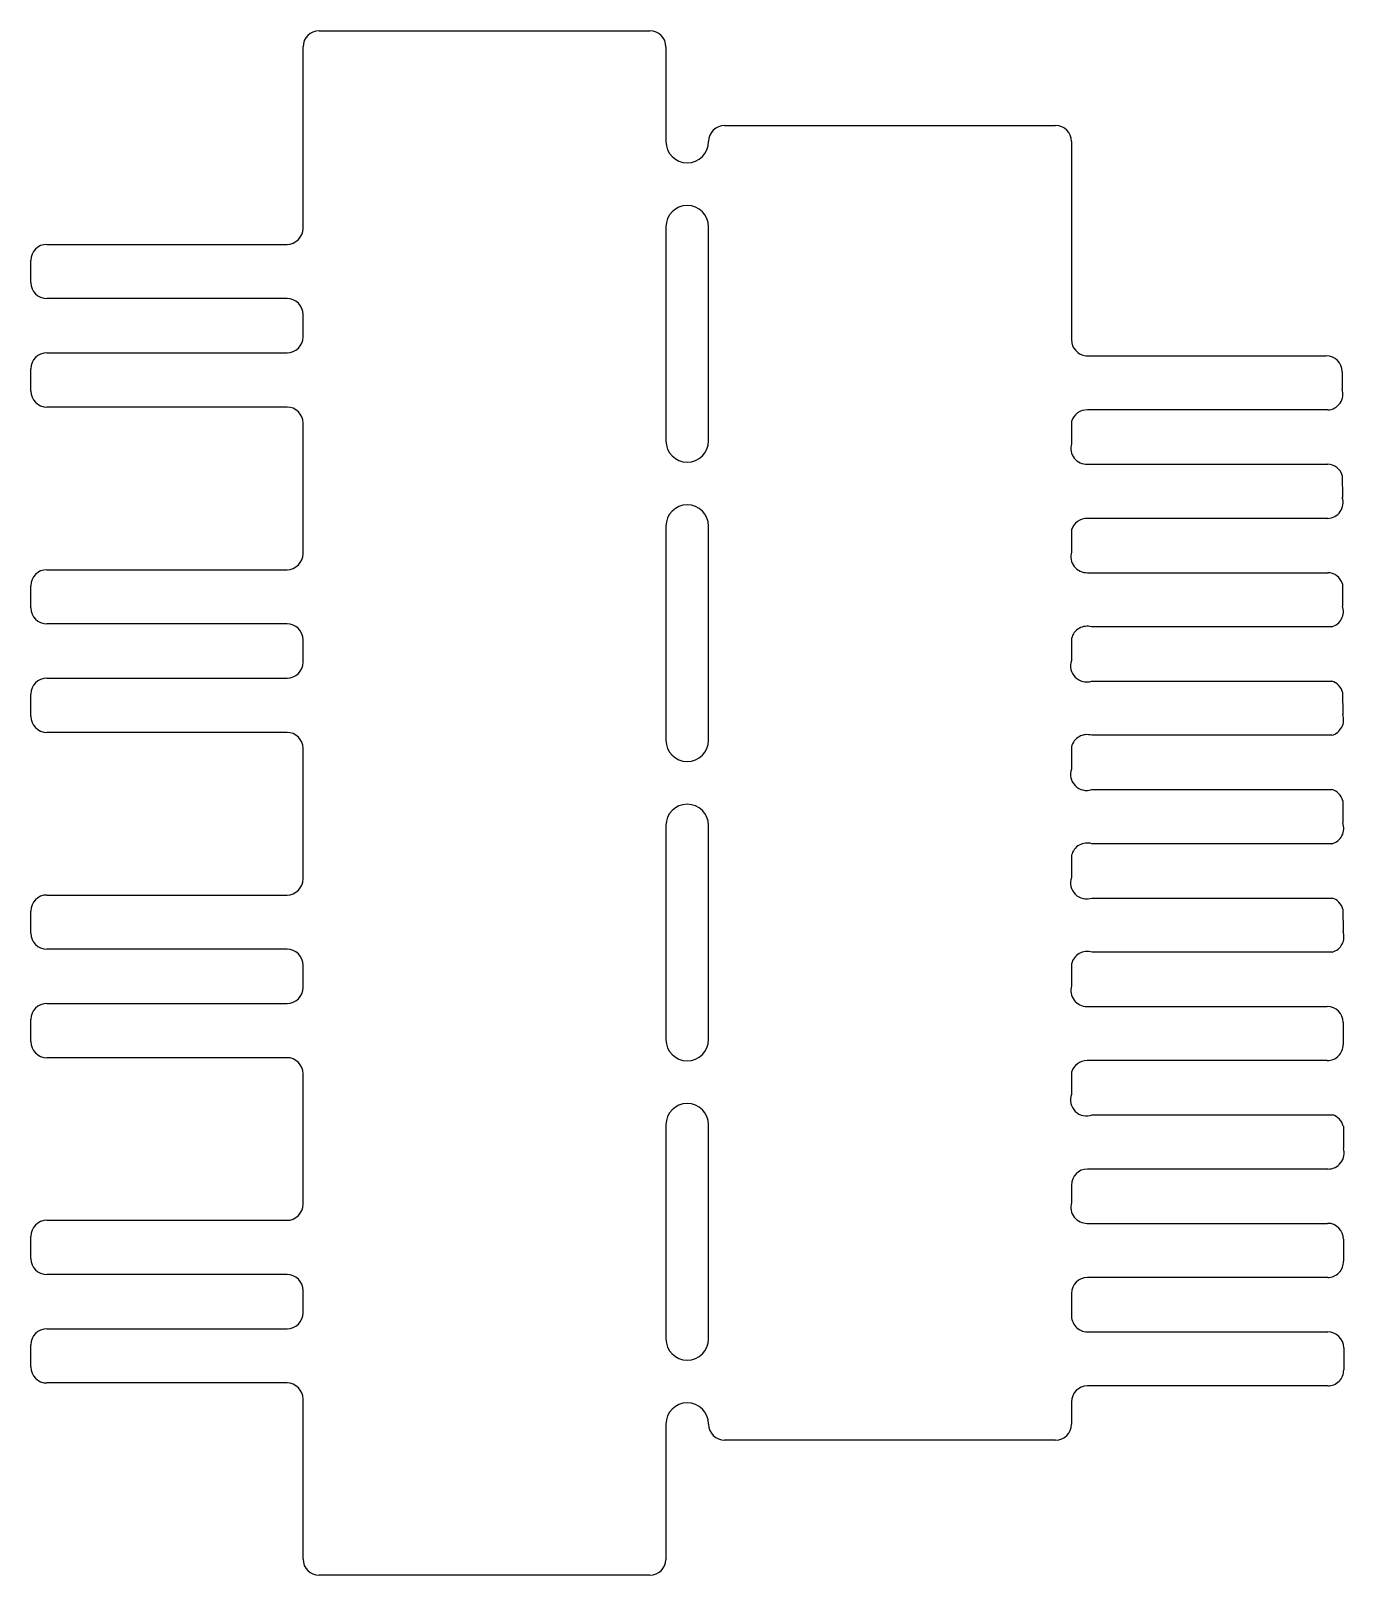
# Model space of a CAD drawing. Header units: millimetres. Extents: x -12.8 to 48.8, y -72.3 to 0.
import ezdxf

# ---------------------------------------------------------------- set-up
doc = ezdxf.new("R2010")
doc.units = ezdxf.units.MM

msp = doc.modelspace()

# ---------------------------------------------------------------- linework, layer by layer
at = {"color": 7, "linetype": 'Continuous', "lineweight": 25}
for p, q in [((0.75, 0), (16.25, 0)), ((0, -9.25), (0, -0.75)), ((17, -0.75), (17, -5.183)), ((19.75, -4.433), (35.25, -4.433)), ((36, -5.183), (36, -14.474)), ((17, -9.183), (17, -19.203)), ((19, -19.203), (19, -9.183)), ((-12, -10), (-0.75, -10)), ((-12.75, -11.79), (-12.75, -10.75)), ((-0.75, -12.54), (-12, -12.54)), ((0, -14.33), (0, -13.29)), ((-12, -15.08), (-0.75, -15.08)), ((-12.75, -16.87), (-12.75, -15.83)), ((36.676, -15.221), (47.927, -15.221)), ((48.677, -15.969), (48.678, -16.782)), ((-0.75, -17.62), (-12, -17.62)), ((48, -17.758), (36.75, -17.758)), ((0, -24.49), (0, -18.37)), ((36, -18.298), (36, -19.338)), ((36.75, -20.301), (48, -20.301)), ((48.684, -20.822), (48.686, -21.862)), ((48, -22.838), (36.75, -22.838)), ((17, -23.203), (17, -33.223)), ((19, -33.223), (19, -23.203)), ((36, -23.378), (36, -24.418)), ((-12, -25.24), (-0.75, -25.24)), ((-12.75, -27.03), (-12.75, -25.99)), ((36.75, -25.381), (48, -25.381)), ((48.692, -25.902), (48.694, -26.942)), ((-0.75, -27.78), (-12, -27.78)), ((48.187, -27.918), (36.936, -27.918)), ((0, -29.57), (0, -28.53)), ((36, -28.458), (36, -29.498)), ((-12, -30.32), (-0.75, -30.32)), ((-12.75, -32.11), (-12.75, -31.07)), ((36.941, -30.461), (48.191, -30.461)), ((48.7, -30.982), (48.702, -32.022)), ((-0.75, -32.86), (-12, -32.86)), ((48.195, -32.998), (36.944, -32.998)), ((0, -39.73), (0, -33.61)), ((36, -33.538), (36, -34.578)), ((36.949, -35.541), (48.199, -35.541)), ((48.709, -36.062), (48.71, -37.102)), ((17, -37.228), (17, -47.248)), ((19, -47.248), (19, -37.228)), ((48.203, -38.078), (36.953, -38.078)), ((36, -38.618), (36, -39.658)), ((-12, -40.48), (-0.75, -40.48)), ((-12.75, -42.27), (-12.75, -41.23)), ((36.957, -40.621), (48.208, -40.621)), ((48.717, -41.142), (48.718, -42.182)), ((-0.75, -43.02), (-12, -43.02)), ((48.211, -43.158), (36.961, -43.158)), ((0, -44.81), (0, -43.77)), ((36, -43.698), (36, -44.738)), ((-12, -45.56), (-0.75, -45.56)), ((36.724, -45.701), (47.975, -45.701)), ((-12.75, -47.35), (-12.75, -46.31)), ((48.725, -46.449), (48.727, -47.487)), ((-0.75, -48.1), (-12, -48.1)), ((47.977, -48.238), (36.726, -48.238)), ((0, -54.97), (0, -48.85)), ((36, -48.778), (36, -49.818)), ((17, -51.248), (17, -61.268)), ((19, -61.268), (19, -51.248)), ((36.973, -50.781), (48.224, -50.781)), ((48.733, -51.302), (48.734, -52.342)), ((48.001, -53.318), (36.75, -53.318)), ((36, -54.068), (36, -54.898)), ((-12, -55.72), (-0.75, -55.72)), ((36.74, -55.861), (47.991, -55.861)), ((-12.75, -57.51), (-12.75, -56.47)), ((48.741, -56.609), (48.743, -57.632)), ((-0.75, -58.26), (-12, -58.26)), ((48.001, -58.398), (36.75, -58.398)), ((0, -60.05), (0, -59.01)), ((36, -59.148), (36, -60.141)), ((-12, -60.8), (-0.75, -60.8)), ((36.748, -60.941), (47.999, -60.941)), ((-12.75, -62.59), (-12.75, -61.55)), ((48.749, -61.689), (48.751, -62.727)), ((-0.75, -63.34), (-12, -63.34)), ((48.001, -63.478), (36.75, -63.478)), ((0, -71.59), (0, -64.09)), ((36, -64.228), (36, -65.268)), ((17, -65.268), (17, -71.626)), ((35.25, -66.018), (19.75, -66.018)), ((16.251, -72.34), (0.75, -72.34))]:
    msp.add_line(p, q, dxfattribs=at)
for centre, radius, start, end in [((16.25, -0.75), 0.75, 0, 90), ((0.75, -0.75), 0.75, 90, 180), ((19.75, -5.183), 0.75, 90, 180), ((35.25, -5.183), 0.75, 0, 90), ((18, -5.183), 1, 180, 0), ((18, -9.183), 1, 0, 180), ((-0.75, -9.25), 0.75, 270, 0), ((-12, -10.75), 0.75, 90, 180), ((-12, -11.79), 0.75, 180, 270), ((-0.75, -13.29), 0.75, 0, 90), ((-0.75, -14.33), 0.75, 270, 0), ((-12, -15.83), 0.75, 90, 180), ((36.75, -14.474), 0.75, 180, 264.32374), ((47.927, -15.971), 0.75, 0.0909, 90), ((-12, -16.87), 0.75, 180, 270), ((47.963, -17.009), 0.75, 272.81453, 17.63814), ((-0.75, -18.37), 0.75, 0, 90), ((36.72, -18.508), 0.75, 87.71396, 163.76725), ((18, -19.203), 1, 180, 0), ((36.719, -19.551), 0.75, 163.47927, 272.3673), ((47.97, -21.05), 0.75, 17.70824, 87.69691), ((18, -23.203), 1, 0, 180), ((47.971, -22.089), 0.75, 272.20656, 17.61071), ((36.72, -23.588), 0.75, 87.71396, 163.76725), ((-0.75, -24.49), 0.75, 270, 0), ((36.719, -24.631), 0.75, 163.47927, 272.3673), ((-12, -25.99), 0.75, 90, 180), ((47.978, -26.13), 0.75, 17.73148, 88.32005), ((-12, -27.03), 0.75, 180, 270), ((47.988, -27.195), 0.75, 285.39712, 19.73719), ((-0.75, -28.53), 0.75, 0, 90), ((36.728, -28.639), 0.75, 73.85847, 166.05953), ((-0.75, -29.57), 0.75, 270, 0), ((36.707, -29.748), 0.75, 160.53834, 288.13371), ((-12, -31.07), 0.75, 90, 180), ((47.977, -31.179), 0.75, 15.26172, 73.38218), ((-12, -32.11), 0.75, 180, 270), ((47.996, -32.275), 0.75, 285.39695, 19.73766), ((-0.75, -33.61), 0.75, 0, 90), ((18, -33.223), 1, 180, 0), ((36.728, -33.716), 0.75, 73.26007, 166.23396), ((36.706, -34.831), 0.75, 160.2901, 288.87072), ((47.985, -36.259), 0.75, 15.26227, 73.38233), ((18, -37.228), 1, 0, 180), ((48.004, -37.355), 0.75, 285.39678, 19.73814), ((36.729, -38.794), 0.75, 72.6608, 166.41469), ((-0.75, -39.73), 0.75, 270, 0), ((36.705, -39.914), 0.75, 160.02867, 289.61683), ((-12, -41.23), 0.75, 90, 180), ((47.993, -41.339), 0.75, 15.26282, 73.38248), ((-12, -42.27), 0.75, 180, 270), ((48.012, -42.435), 0.75, 285.39662, 19.73861), ((-0.75, -43.77), 0.75, 0, 90), ((36.73, -43.872), 0.75, 72.06053, 166.60175), ((-0.75, -44.81), 0.75, 270, 0), ((36.719, -44.951), 0.75, 163.52897, 270.3784), ((-12, -46.31), 0.75, 90, 180), ((47.975, -46.451), 0.75, 0.0909, 90), ((-12, -47.35), 0.75, 180, 270), ((18, -47.248), 1, 180, 0), ((47.977, -47.488), 0.75, 270, 0.0909), ((-0.75, -48.85), 0.75, 0, 90), ((36.72, -48.988), 0.75, 89.55014, 163.72159), ((36.702, -50.081), 0.75, 159.46418, 291.1378), ((18, -51.248), 1, 0, 180), ((48.009, -51.499), 0.75, 15.26428, 73.38398), ((48.019, -52.568), 0.75, 268.58036, 17.58766), ((36.75, -54.068), 0.75, 90, 180), ((-0.75, -54.97), 0.75, 270, 0), ((36.719, -55.111), 0.75, 163.50649, 271.61638), ((-12, -56.47), 0.75, 90, 180), ((47.991, -56.611), 0.75, 0.0909, 90), ((-12, -57.51), 0.75, 180, 270), ((47.993, -57.648), 0.75, 270.60385, 1.25615), ((-0.75, -59.01), 0.75, 0, 90), ((36.75, -59.148), 0.75, 90, 180), ((-0.75, -60.05), 0.75, 270, 0), ((36.748, -60.191), 0.75, 176.20314, 270), ((-12, -61.55), 0.75, 90, 180), ((18, -61.268), 1, 180, 0), ((47.999, -61.691), 0.75, 0.0909, 90), ((-12, -62.59), 0.75, 180, 270), ((48.001, -62.728), 0.75, 270, 0.0909), ((-0.75, -64.09), 0.75, 0, 90), ((36.75, -64.228), 0.75, 90, 180), ((18, -65.268), 1, 0, 180), ((19.75, -65.268), 0.75, 180.00039, 270), ((35.25, -65.268), 0.75, 270, 0), ((0.75, -71.59), 0.75, 180, 270), ((16.251, -71.59), 0.75, 270, 357.26514)]:
    msp.add_arc(centre, radius, start, end, dxfattribs=at)

doc.saveas('drawing.dxf')
